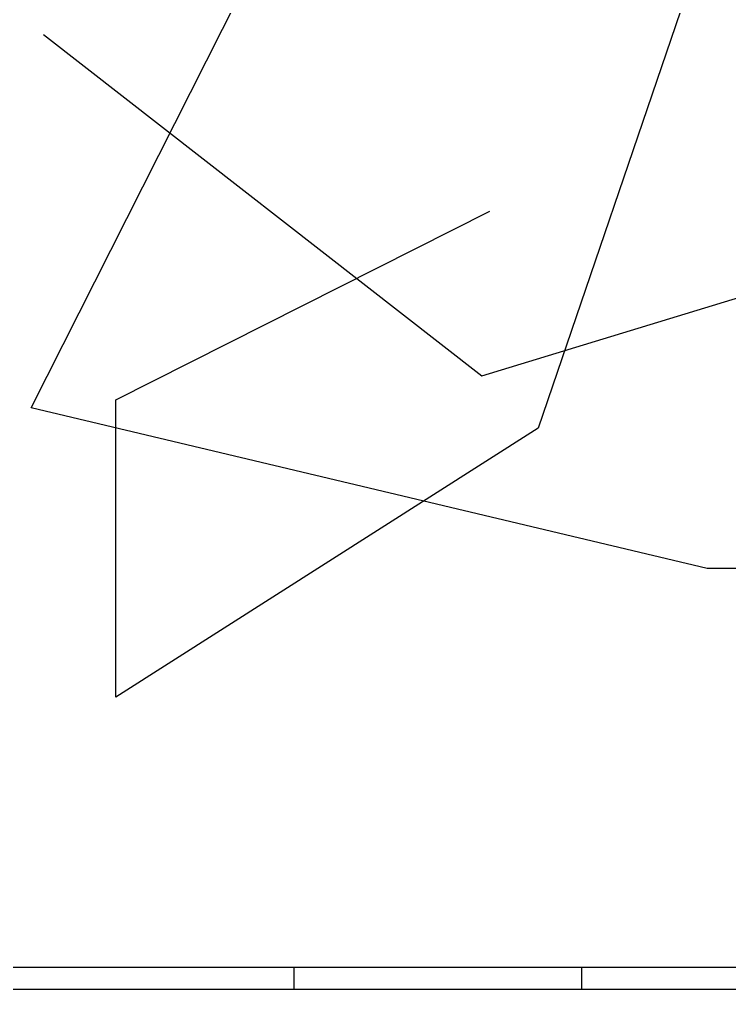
# Model space of a CAD drawing. Header units: metres. Extents: x -1 to 347, y 1 to 93.
# Drawn here: x 151.22 to 183.4, y 1.92 to 45.92 of the extents above; entities that cross this region are included whole.
import ezdxf

# ---------------------------------------------------------------- set-up
doc = ezdxf.new("R2010")
doc.units = ezdxf.units.M
for name, color, linetype in [('LANG-AF-DET. TUBOS', 170, 'Continuous'), ('LANG-GR-PRANCHA 1', 8, 'Continuous'), ('LANG-GR-PRANCHA 2', 3, 'Continuous')]:
    doc.layers.add(name, color=color, linetype=linetype)

# ---------------------------------------------------------------- blocks, each defined once
blk = doc.blocks.new('PRANCHA A1')
at = {"layer": 'LANG-GR-PRANCHA 1'}
for p, q in [((34.05, 0), (34.05, 1)), ((47.1, 0), (47.1, 1))]:
    blk.add_line(p, q, dxfattribs=at)
blk.add_lwpolyline([(0, 59.4), (84.1, 59.4), (84.1, 0), (0, 0)], close=True, dxfattribs=at)
at = {"layer": 'LANG-GR-PRANCHA 2'}
blk.add_lwpolyline([(2.5, 58.4), (83.1, 58.4), (83.1, 1), (2.5, 1)], close=True, dxfattribs=at)

msp = doc.modelspace()

# ---------------------------------------------------------------- linework, layer by layer
at = {"layer": 'LANG-AF-DET. TUBOS'}
for p, q in [((151.754, 28.297), (162.873, 50.339)), ((182.561, 50.339), (174.722, 27.386)), ((152.301, 45.239), (172.17, 29.754)), ((155.582, 28.661), (172.535, 37.223)), ((172.17, 29.754), (195.503, 36.859)), ((155.582, 15.181), (155.582, 28.661)), ((182.379, 21.01), (151.754, 28.297)), ((174.722, 27.386), (155.582, 15.181)), ((197.509, 21.01), (182.379, 21.01))]:
    msp.add_line(p, q, dxfattribs=at)

# ---------------------------------------------------------------- block references
at = {"layer": 'LANG-GR-PRANCHA 1'}
msp.add_blockref('PRANCHA A1', (129.612, 1.918), dxfattribs=at)

doc.saveas('drawing.dxf')
